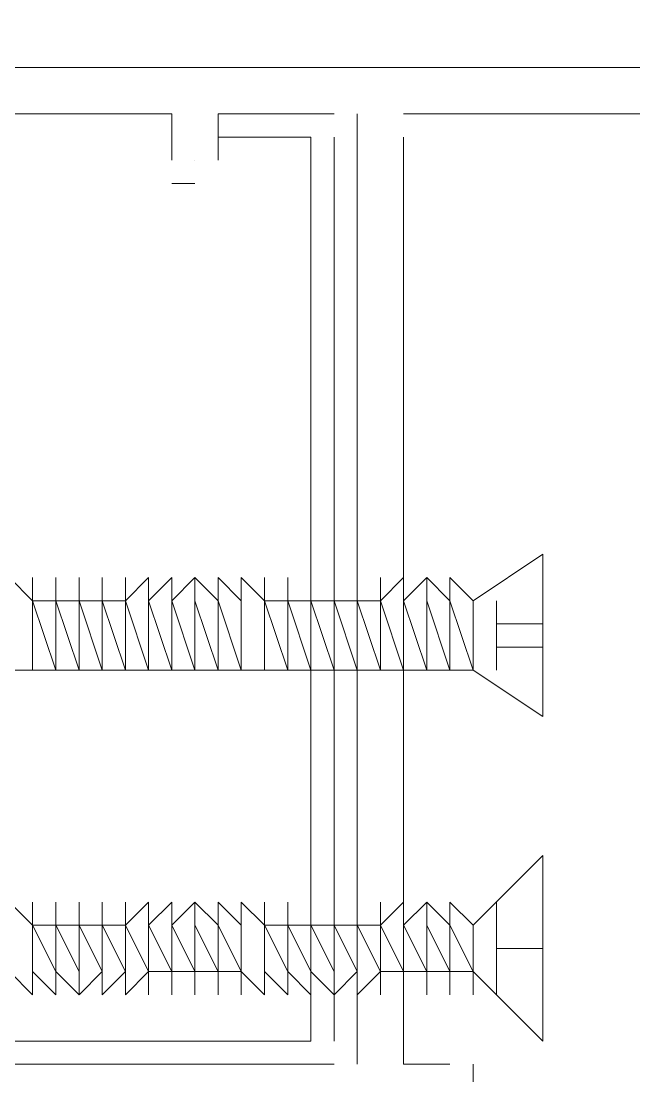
# Model space of a CAD drawing. Header units: millimetres. Extents: x 906 to 41302, y 848 to 28850.
# Drawn here: x 26915.02 to 26943, y 17352.97 to 17401.13 of the extents above; entities that cross this region are included whole.
import ezdxf

# ---------------------------------------------------------------- set-up
doc = ezdxf.new("R2010")
doc.units = ezdxf.units.MM
doc.layers.add('PDF_X-단위세대$및$주동평면도$A-DOOR', color=7, linetype='Continuous')

msp = doc.modelspace()

# ---------------------------------------------------------------- linework, layer by layer
at = {"layer": 'PDF_X-단위세대$및$주동평면도$A-DOOR', "lineweight": 9}
for points in [[(26945.184, 17401.128), (26945.184, 17399.011), (26893.325, 17399.011)], [(26893.325, 17354.561), (26893.325, 17384.194), (26894.384, 17384.194), (26894.384, 17354.561), (26928.25, 17354.561), (26928.25, 17395.836), (26924.017, 17395.836), (26924.017, 17396.894), (26928.25, 17396.894)], [(26921.9, 17394.778), (26921.9, 17396.894), (26896.5, 17396.894), (26896.5, 17385.253)], [(26921.9, 17396.894), (26921.9, 17396.894)], [(26924.017, 17396.894), (26924.017, 17396.894)], [(26924.017, 17394.778), (26924.017, 17396.894), (26929.309, 17396.894)], [(26924.017, 17396.894), (26924.017, 17396.894)], [(26928.25, 17396.894), (26928.25, 17396.894)], [(26929.309, 17396.894), (26929.309, 17396.894)], [(26930.367, 17353.503), (26930.367, 17396.894)], [(26930.367, 17396.894), (26930.367, 17396.894)], [(26948.359, 17396.894), (26932.484, 17396.894)], [(26932.484, 17396.894), (26932.484, 17396.894)], [(26924.017, 17395.836), (26924.017, 17395.836)], [(26928.25, 17395.836), (26928.25, 17395.836)], [(26928.25, 17395.836), (26928.25, 17395.836)], [(26929.309, 17395.836), (26929.309, 17354.561)], [(26929.309, 17395.836), (26929.309, 17395.836)], [(26932.484, 17395.836), (26932.484, 17353.503), (26934.6, 17353.503)], [(26932.484, 17395.836), (26932.484, 17395.836)], [(26921.9, 17394.778), (26921.9, 17394.778)], [(26921.9, 17394.778), (26921.9, 17394.778)], [(26922.959, 17394.778), (26922.959, 17394.778)], [(26924.017, 17394.778), (26924.017, 17394.778)], [(26922.959, 17393.719), (26921.9, 17393.719)], [(26921.9, 17393.719), (26921.9, 17393.719)], [(26922.959, 17393.719), (26922.959, 17393.719)], [(26935.659, 17371.494), (26938.834, 17369.378), (26938.834, 17376.786), (26935.659, 17374.669), (26935.659, 17371.494), (26938.834, 17369.378), (26938.834, 17376.786), (26935.659, 17374.669), (26935.659, 17373.611)], [(26938.834, 17376.786), (26938.834, 17376.786)], [(26914.492, 17375.728), (26915.55, 17374.669), (26915.55, 17375.728), (26915.55, 17374.669), (26916.609, 17374.669), (26916.609, 17375.728), (26916.609, 17374.669), (26917.667, 17374.669), (26917.667, 17375.728), (26917.667, 17374.669), (26918.725, 17374.669), (26918.725, 17375.728), (26918.725, 17374.669), (26919.784, 17374.669), (26919.784, 17375.728), (26919.784, 17374.669), (26920.842, 17375.728), (26920.842, 17374.669), (26921.9, 17375.728), (26921.9, 17374.669), (26922.959, 17375.728), (26922.959, 17374.669), (26922.959, 17375.728), (26924.017, 17374.669), (26924.017, 17375.728), (26925.075, 17374.669), (26925.075, 17375.728), (26926.134, 17374.669), (26926.134, 17375.728), (26926.134, 17374.669), (26927.192, 17374.669), (26927.192, 17375.728), (26927.192, 17374.669), (26928.25, 17374.669), (26928.25, 17375.728), (26928.25, 17374.669), (26929.309, 17374.669), (26929.309, 17375.728), (26929.309, 17374.669), (26930.367, 17374.669), (26930.367, 17375.728), (26930.367, 17374.669), (26931.425, 17374.669), (26931.425, 17375.728), (26931.425, 17374.669), (26932.484, 17371.494), (26931.425, 17371.494), (26930.367, 17371.494), (26929.309, 17371.494), (26928.25, 17371.494), (26927.192, 17371.494), (26926.134, 17371.494), (26925.075, 17371.494), (26924.017, 17371.494), (26922.959, 17371.494), (26921.9, 17371.494), (26920.842, 17371.494), (26919.784, 17371.494), (26918.725, 17371.494), (26917.667, 17371.494), (26916.609, 17371.494), (26915.55, 17371.494), (26914.492, 17371.494)], [(26916.609, 17371.494), (26915.55, 17371.494), (26915.55, 17374.669), (26915.55, 17375.728)], [(26915.55, 17375.728), (26915.55, 17375.728)], [(26915.55, 17375.728), (26915.55, 17375.728)], [(26916.609, 17375.728), (26916.609, 17375.728)], [(26916.609, 17375.728), (26916.609, 17375.728)], [(26916.609, 17375.728), (26916.609, 17375.728)], [(26916.609, 17375.728), (26916.609, 17375.728)], [(26918.725, 17371.494), (26918.725, 17374.669), (26917.667, 17374.669), (26917.667, 17371.494), (26918.725, 17371.494), (26919.784, 17371.494), (26919.784, 17374.669), (26920.842, 17371.494), (26919.784, 17374.669), (26920.842, 17375.728), (26920.842, 17374.669), (26920.842, 17371.494)], [(26917.667, 17375.728), (26917.667, 17375.728)], [(26917.667, 17375.728), (26917.667, 17375.728)], [(26918.725, 17375.728), (26918.725, 17375.728)], [(26918.725, 17375.728), (26918.725, 17375.728)], [(26919.784, 17375.728), (26919.784, 17375.728)], [(26919.784, 17375.728), (26919.784, 17374.669), (26919.784, 17375.728)], [(26919.784, 17375.728), (26919.784, 17375.728)], [(26920.842, 17375.728), (26920.842, 17375.728)], [(26920.842, 17375.728), (26920.842, 17375.728)], [(26921.9, 17375.728), (26921.9, 17375.728)], [(26921.9, 17375.728), (26921.9, 17375.728)], [(26921.9, 17375.728), (26921.9, 17375.728)], [(26921.9, 17375.728), (26921.9, 17375.728)], [(26922.959, 17375.728), (26922.959, 17375.728)], [(26922.959, 17375.728), (26922.959, 17375.728)], [(26922.959, 17375.728), (26922.959, 17375.728)], [(26922.959, 17375.728), (26922.959, 17375.728)], [(26922.959, 17375.728), (26922.959, 17375.728)], [(26922.959, 17375.728), (26922.959, 17375.728)], [(26925.075, 17371.494), (26924.017, 17374.669), (26924.017, 17375.728), (26924.017, 17374.669), (26924.017, 17375.728), (26925.075, 17374.669)], [(26924.017, 17375.728), (26924.017, 17375.728)], [(26925.075, 17375.728), (26925.075, 17375.728)], [(26925.075, 17375.728), (26925.075, 17375.728)], [(26925.075, 17375.728), (26925.075, 17375.728)], [(26925.075, 17375.728), (26925.075, 17375.728)], [(26926.134, 17375.728), (26926.134, 17375.728)], [(26926.134, 17375.728), (26926.134, 17375.728)], [(26926.134, 17375.728), (26926.134, 17375.728)], [(26926.134, 17375.728), (26926.134, 17375.728)], [(26927.192, 17375.728), (26927.192, 17375.728)], [(26928.25, 17374.669), (26928.25, 17375.728), (26928.25, 17374.669), (26927.192, 17374.669), (26927.192, 17371.494)], [(26927.192, 17375.728), (26927.192, 17375.728)], [(26928.25, 17375.728), (26928.25, 17375.728)], [(26928.25, 17375.728), (26928.25, 17375.728)], [(26928.25, 17375.728), (26928.25, 17375.728)], [(26928.25, 17375.728), (26928.25, 17375.728)], [(26929.309, 17375.728), (26929.309, 17375.728)], [(26929.309, 17375.728), (26929.309, 17375.728)], [(26929.309, 17375.728), (26929.309, 17375.728)], [(26929.309, 17375.728), (26929.309, 17375.728)], [(26930.367, 17375.728), (26930.367, 17375.728)], [(26930.367, 17375.728), (26930.367, 17375.728)], [(26930.367, 17375.728), (26930.367, 17375.728)], [(26930.367, 17375.728), (26930.367, 17375.728)], [(26931.425, 17374.669), (26932.484, 17375.728), (26932.484, 17374.669), (26933.542, 17375.728), (26933.542, 17374.669), (26933.542, 17375.728), (26934.6, 17374.669)], [(26931.425, 17375.728), (26931.425, 17375.728)], [(26931.425, 17375.728), (26931.425, 17375.728)], [(26931.425, 17375.728), (26931.425, 17375.728)], [(26931.425, 17375.728), (26931.425, 17375.728)], [(26933.542, 17375.728), (26933.542, 17375.728)], [(26933.542, 17375.728), (26933.542, 17375.728)], [(26934.6, 17375.728), (26934.6, 17375.728)], [(26915.55, 17374.669), (26915.55, 17374.669)], [(26915.55, 17374.669), (26915.55, 17374.669)], [(26915.55, 17374.669), (26915.55, 17374.669)], [(26915.55, 17374.669), (26915.55, 17374.669)], [(26915.55, 17371.494), (26915.55, 17374.669), (26915.55, 17371.494)], [(26915.55, 17374.669), (26915.55, 17374.669)], [(26915.55, 17374.669), (26915.55, 17374.669)], [(26915.55, 17374.669), (26915.55, 17374.669)], [(26915.55, 17374.669), (26915.55, 17374.669)], [(26916.609, 17374.669), (26916.609, 17374.669)], [(26916.609, 17374.669), (26916.609, 17374.669)], [(26916.609, 17374.669), (26916.609, 17374.669)], [(26916.609, 17374.669), (26916.609, 17374.669)], [(26916.609, 17374.669), (26916.609, 17374.669)], [(26916.609, 17374.669), (26916.609, 17374.669)], [(26916.609, 17374.669), (26916.609, 17374.669)], [(26916.609, 17374.669), (26916.609, 17374.669)], [(26916.609, 17374.669), (26916.609, 17374.669)], [(26916.609, 17374.669), (26916.609, 17374.669)], [(26916.609, 17374.669), (26916.609, 17374.669)], [(26917.667, 17374.669), (26917.667, 17374.669)], [(26917.667, 17374.669), (26917.667, 17374.669)], [(26917.667, 17374.669), (26917.667, 17374.669)], [(26917.667, 17374.669), (26917.667, 17374.669)], [(26917.667, 17374.669), (26917.667, 17374.669)], [(26917.667, 17374.669), (26917.667, 17374.669)], [(26918.725, 17374.669), (26918.725, 17374.669)], [(26918.725, 17374.669), (26918.725, 17374.669)], [(26918.725, 17374.669), (26918.725, 17374.669)], [(26918.725, 17374.669), (26918.725, 17374.669)], [(26919.784, 17374.669), (26919.784, 17374.669)], [(26919.784, 17374.669), (26919.784, 17374.669)], [(26919.784, 17374.669), (26919.784, 17374.669)], [(26920.842, 17371.494), (26919.784, 17374.669), (26920.842, 17371.494)], [(26919.784, 17374.669), (26919.784, 17374.669)], [(26919.784, 17374.669), (26919.784, 17374.669)], [(26919.784, 17374.669), (26919.784, 17374.669)], [(26919.784, 17374.669), (26919.784, 17374.669)], [(26920.842, 17374.669), (26920.842, 17374.669)], [(26920.842, 17374.669), (26920.842, 17374.669)], [(26920.842, 17374.669), (26920.842, 17374.669)], [(26920.842, 17374.669), (26920.842, 17374.669)], [(26920.842, 17374.669), (26920.842, 17374.669)], [(26920.842, 17374.669), (26920.842, 17374.669)], [(26921.9, 17374.669), (26921.9, 17374.669)], [(26921.9, 17374.669), (26921.9, 17374.669)], [(26921.9, 17374.669), (26921.9, 17374.669)], [(26921.9, 17374.669), (26921.9, 17374.669)], [(26921.9, 17374.669), (26921.9, 17374.669)], [(26922.959, 17374.669), (26922.959, 17374.669)], [(26922.959, 17374.669), (26924.017, 17371.494)], [(26922.959, 17374.669), (26922.959, 17374.669)], [(26922.959, 17374.669), (26922.959, 17374.669)], [(26922.959, 17374.669), (26922.959, 17374.669)], [(26922.959, 17374.669), (26922.959, 17374.669)], [(26924.017, 17374.669), (26924.017, 17374.669)], [(26924.017, 17374.669), (26924.017, 17374.669)], [(26924.017, 17374.669), (26924.017, 17374.669)], [(26925.075, 17371.494), (26925.075, 17374.669), (26925.075, 17371.494)], [(26925.075, 17374.669), (26925.075, 17374.669)], [(26925.075, 17374.669), (26925.075, 17374.669)], [(26925.075, 17374.669), (26925.075, 17374.669)], [(26925.075, 17374.669), (26925.075, 17374.669)], [(26925.075, 17374.669), (26925.075, 17374.669)], [(26925.075, 17371.494), (26925.075, 17374.669), (26925.075, 17371.494)], [(26925.075, 17374.669), (26925.075, 17374.669)], [(26926.134, 17374.669), (26926.134, 17371.494), (26926.134, 17374.669)], [(26926.134, 17374.669), (26926.134, 17371.494), (26926.134, 17374.669)], [(26926.134, 17374.669), (26926.134, 17374.669)], [(26926.134, 17374.669), (26926.134, 17374.669)], [(26926.134, 17374.669), (26926.134, 17374.669)], [(26926.134, 17374.669), (26926.134, 17374.669)], [(26926.134, 17374.669), (26926.134, 17374.669)], [(26926.134, 17374.669), (26926.134, 17374.669)], [(26926.134, 17374.669), (26926.134, 17374.669)], [(26926.134, 17374.669), (26926.134, 17374.669)], [(26926.134, 17374.669), (26926.134, 17374.669)], [(26927.192, 17374.669), (26927.192, 17374.669)], [(26927.192, 17374.669), (26927.192, 17374.669)], [(26927.192, 17374.669), (26927.192, 17374.669)], [(26927.192, 17374.669), (26927.192, 17374.669)], [(26928.25, 17374.669), (26928.25, 17374.669)], [(26928.25, 17374.669), (26928.25, 17374.669)], [(26928.25, 17374.669), (26928.25, 17374.669)], [(26928.25, 17374.669), (26928.25, 17374.669)], [(26928.25, 17374.669), (26928.25, 17374.669)], [(26928.25, 17374.669), (26928.25, 17374.669)], [(26928.25, 17374.669), (26928.25, 17374.669)], [(26928.25, 17374.669), (26928.25, 17374.669)], [(26929.309, 17374.669), (26929.309, 17374.669)], [(26929.309, 17374.669), (26929.309, 17374.669)], [(26929.309, 17374.669), (26929.309, 17374.669)], [(26929.309, 17374.669), (26929.309, 17374.669)], [(26929.309, 17374.669), (26929.309, 17374.669)], [(26929.309, 17374.669), (26929.309, 17374.669)], [(26929.309, 17374.669), (26929.309, 17374.669)], [(26929.309, 17374.669), (26929.309, 17374.669)], [(26929.309, 17374.669), (26929.309, 17374.669)], [(26929.309, 17374.669), (26929.309, 17374.669)], [(26930.367, 17374.669), (26930.367, 17374.669)], [(26930.367, 17374.669), (26930.367, 17374.669)], [(26930.367, 17374.669), (26930.367, 17374.669)], [(26930.367, 17374.669), (26930.367, 17374.669)], [(26930.367, 17374.669), (26930.367, 17374.669)], [(26930.367, 17374.669), (26930.367, 17374.669)], [(26930.367, 17374.669), (26930.367, 17374.669)], [(26930.367, 17374.669), (26930.367, 17374.669)], [(26930.367, 17374.669), (26930.367, 17374.669)], [(26930.367, 17374.669), (26930.367, 17374.669)], [(26931.425, 17374.669), (26931.425, 17374.669)], [(26931.425, 17371.494), (26932.484, 17371.494), (26931.425, 17374.669), (26931.425, 17371.494), (26932.484, 17371.494), (26933.542, 17371.494), (26934.6, 17371.494)], [(26931.425, 17374.669), (26931.425, 17374.669)], [(26931.425, 17374.669), (26931.425, 17374.669)], [(26931.425, 17374.669), (26931.425, 17374.669)], [(26931.425, 17374.669), (26931.425, 17374.669)], [(26931.425, 17374.669), (26931.425, 17374.669)], [(26931.425, 17374.669), (26931.425, 17374.669)], [(26931.425, 17374.669), (26931.425, 17374.669)], [(26932.484, 17374.669), (26932.484, 17374.669)], [(26932.484, 17374.669), (26932.484, 17374.669)], [(26932.484, 17374.669), (26932.484, 17374.669)], [(26933.542, 17374.669), (26933.542, 17374.669)], [(26933.542, 17374.669), (26933.542, 17374.669)], [(26934.6, 17374.669), (26934.6, 17374.669)], [(26934.6, 17374.669), (26934.6, 17374.669)], [(26934.6, 17374.669), (26934.6, 17374.669)], [(26935.659, 17374.669), (26935.659, 17374.669)], [(26935.659, 17374.669), (26935.659, 17374.669)], [(26935.659, 17374.669), (26935.659, 17374.669)], [(26935.659, 17374.669), (26935.659, 17374.669)], [(26936.717, 17374.669), (26936.717, 17371.494)], [(26938.834, 17373.611), (26936.717, 17373.611), (26936.717, 17372.553), (26938.834, 17372.553)], [(26915.55, 17371.494), (26915.55, 17371.494)], [(26915.55, 17371.494), (26915.55, 17371.494)], [(26915.55, 17371.494), (26915.55, 17371.494)], [(26915.55, 17371.494), (26915.55, 17371.494)], [(26915.55, 17371.494), (26915.55, 17371.494)], [(26916.609, 17371.494), (26916.609, 17371.494)], [(26916.609, 17371.494), (26916.609, 17371.494)], [(26916.609, 17371.494), (26916.609, 17371.494)], [(26916.609, 17371.494), (26916.609, 17371.494)], [(26916.609, 17371.494), (26916.609, 17371.494)], [(26917.667, 17371.494), (26917.667, 17371.494)], [(26917.667, 17371.494), (26917.667, 17371.494)], [(26917.667, 17371.494), (26917.667, 17371.494)], [(26917.667, 17371.494), (26917.667, 17371.494)], [(26917.667, 17371.494), (26917.667, 17371.494)], [(26917.667, 17371.494), (26917.667, 17371.494)], [(26918.725, 17371.494), (26918.725, 17371.494)], [(26918.725, 17371.494), (26918.725, 17371.494)], [(26918.725, 17371.494), (26918.725, 17371.494)], [(26919.784, 17371.494), (26919.784, 17371.494)], [(26919.784, 17371.494), (26919.784, 17371.494)], [(26919.784, 17371.494), (26919.784, 17371.494)], [(26919.784, 17371.494), (26919.784, 17371.494)], [(26920.842, 17371.494), (26920.842, 17371.494)], [(26920.842, 17371.494), (26920.842, 17371.494)], [(26920.842, 17371.494), (26920.842, 17371.494)], [(26920.842, 17371.494), (26920.842, 17371.494)], [(26920.842, 17371.494), (26920.842, 17371.494)], [(26921.9, 17371.494), (26921.9, 17371.494)], [(26921.9, 17371.494), (26921.9, 17371.494)], [(26921.9, 17371.494), (26921.9, 17371.494)], [(26921.9, 17371.494), (26921.9, 17371.494)], [(26921.9, 17371.494), (26921.9, 17371.494)], [(26921.9, 17371.494), (26921.9, 17371.494)], [(26921.9, 17371.494), (26921.9, 17371.494)], [(26922.959, 17371.494), (26922.959, 17371.494)], [(26922.959, 17371.494), (26922.959, 17371.494)], [(26922.959, 17371.494), (26922.959, 17371.494)], [(26922.959, 17371.494), (26922.959, 17371.494)], [(26924.017, 17371.494), (26924.017, 17371.494)], [(26924.017, 17371.494), (26924.017, 17371.494)], [(26924.017, 17371.494), (26924.017, 17371.494)], [(26924.017, 17371.494), (26924.017, 17371.494)], [(26924.017, 17371.494), (26924.017, 17371.494)], [(26925.075, 17371.494), (26925.075, 17371.494)], [(26925.075, 17371.494), (26925.075, 17371.494)], [(26925.075, 17371.494), (26925.075, 17371.494)], [(26925.075, 17371.494), (26925.075, 17371.494)], [(26925.075, 17371.494), (26925.075, 17371.494)], [(26925.075, 17371.494), (26925.075, 17371.494)], [(26925.075, 17371.494), (26925.075, 17371.494)], [(26926.134, 17371.494), (26926.134, 17371.494)], [(26926.134, 17371.494), (26926.134, 17371.494)], [(26926.134, 17371.494), (26926.134, 17371.494)], [(26926.134, 17371.494), (26926.134, 17371.494)], [(26926.134, 17371.494), (26926.134, 17371.494)], [(26926.134, 17371.494), (26926.134, 17371.494)], [(26926.134, 17371.494), (26926.134, 17371.494)], [(26926.134, 17371.494), (26926.134, 17371.494)], [(26927.192, 17371.494), (26927.192, 17371.494)], [(26927.192, 17371.494), (26927.192, 17371.494)], [(26927.192, 17371.494), (26927.192, 17371.494)], [(26927.192, 17371.494), (26927.192, 17371.494)], [(26927.192, 17371.494), (26927.192, 17371.494)], [(26927.192, 17371.494), (26927.192, 17371.494)], [(26928.25, 17371.494), (26928.25, 17371.494)], [(26928.25, 17371.494), (26928.25, 17371.494)], [(26928.25, 17371.494), (26928.25, 17371.494)], [(26928.25, 17371.494), (26928.25, 17371.494)], [(26928.25, 17371.494), (26928.25, 17371.494)], [(26928.25, 17371.494), (26928.25, 17371.494)], [(26928.25, 17371.494), (26928.25, 17371.494)], [(26929.309, 17371.494), (26929.309, 17371.494)], [(26929.309, 17371.494), (26929.309, 17371.494)], [(26929.309, 17371.494), (26929.309, 17371.494)], [(26929.309, 17371.494), (26929.309, 17371.494)], [(26929.309, 17371.494), (26929.309, 17371.494)], [(26929.309, 17371.494), (26929.309, 17371.494)], [(26929.309, 17371.494), (26929.309, 17371.494)], [(26930.367, 17371.494), (26930.367, 17371.494)], [(26930.367, 17371.494), (26930.367, 17371.494)], [(26930.367, 17371.494), (26930.367, 17371.494)], [(26930.367, 17371.494), (26930.367, 17371.494)], [(26930.367, 17371.494), (26930.367, 17371.494)], [(26930.367, 17371.494), (26930.367, 17371.494)], [(26930.367, 17371.494), (26930.367, 17371.494)], [(26931.425, 17371.494), (26931.425, 17371.494)], [(26931.425, 17371.494), (26931.425, 17371.494)], [(26931.425, 17371.494), (26931.425, 17371.494)], [(26931.425, 17371.494), (26931.425, 17371.494)], [(26931.425, 17371.494), (26931.425, 17371.494)], [(26931.425, 17371.494), (26931.425, 17371.494)], [(26931.425, 17371.494), (26931.425, 17371.494)], [(26931.425, 17371.494), (26931.425, 17371.494)], [(26932.484, 17371.494), (26932.484, 17371.494)], [(26932.484, 17371.494), (26932.484, 17371.494)], [(26932.484, 17371.494), (26932.484, 17371.494)], [(26932.484, 17371.494), (26932.484, 17371.494)], [(26933.542, 17371.494), (26933.542, 17371.494)], [(26933.542, 17371.494), (26933.542, 17371.494)], [(26933.542, 17371.494), (26933.542, 17371.494)], [(26933.542, 17371.494), (26933.542, 17371.494)], [(26934.6, 17371.494), (26934.6, 17371.494)], [(26934.6, 17371.494), (26934.6, 17371.494)], [(26934.6, 17371.494), (26934.6, 17371.494)], [(26934.6, 17371.494), (26934.6, 17371.494)], [(26935.659, 17371.494), (26935.659, 17371.494)], [(26935.659, 17371.494), (26935.659, 17371.494)], [(26935.659, 17371.494), (26935.659, 17371.494)], [(26935.659, 17357.736), (26938.834, 17354.561), (26938.834, 17363.028), (26935.659, 17359.853), (26935.659, 17357.736), (26938.834, 17354.561), (26938.834, 17363.028), (26935.659, 17359.853), (26935.659, 17358.794)], [(26938.834, 17363.028), (26938.834, 17363.028)], [(26914.492, 17360.911), (26915.55, 17359.853), (26915.55, 17360.911), (26915.55, 17359.853), (26916.609, 17359.853), (26916.609, 17360.911), (26916.609, 17359.853), (26917.667, 17359.853), (26917.667, 17360.911), (26917.667, 17359.853), (26918.725, 17359.853), (26918.725, 17360.911), (26918.725, 17359.853), (26919.784, 17359.853), (26919.784, 17360.911), (26919.784, 17359.853), (26920.842, 17360.911), (26920.842, 17359.853), (26921.9, 17360.911), (26921.9, 17359.853), (26922.959, 17360.911), (26922.959, 17359.853), (26922.959, 17360.911), (26924.017, 17359.853), (26924.017, 17360.911), (26925.075, 17359.853), (26925.075, 17360.911), (26926.134, 17359.853), (26926.134, 17360.911), (26926.134, 17359.853), (26927.192, 17359.853), (26927.192, 17360.911), (26927.192, 17359.853), (26928.25, 17359.853), (26928.25, 17360.911), (26928.25, 17359.853), (26929.309, 17359.853), (26929.309, 17360.911), (26929.309, 17359.853), (26930.367, 17359.853), (26930.367, 17360.911), (26930.367, 17359.853), (26931.425, 17359.853), (26931.425, 17360.911), (26931.425, 17359.853), (26932.484, 17357.736), (26931.425, 17357.736), (26931.425, 17356.678), (26931.425, 17357.736), (26930.367, 17356.678), (26930.367, 17357.736), (26929.309, 17356.678), (26929.309, 17357.736), (26929.309, 17356.678), (26928.25, 17357.736), (26928.25, 17356.678), (26927.192, 17357.736), (26927.192, 17356.678), (26926.134, 17357.736), (26926.134, 17356.678), (26925.075, 17357.736), (26925.075, 17356.678), (26925.075, 17357.736), (26924.017, 17357.736), (26924.017, 17356.678), (26924.017, 17357.736), (26922.959, 17357.736), (26922.959, 17356.678), (26922.959, 17357.736), (26921.9, 17357.736), (26921.9, 17356.678), (26921.9, 17357.736), (26920.842, 17357.736), (26920.842, 17356.678), (26920.842, 17357.736), (26919.784, 17356.678), (26919.784, 17357.736), (26918.725, 17356.678), (26918.725, 17357.736), (26917.667, 17356.678), (26917.667, 17357.736), (26917.667, 17356.678), (26916.609, 17357.736), (26916.609, 17356.678), (26915.55, 17357.736), (26915.55, 17356.678), (26914.492, 17357.736)], [(26915.55, 17360.911), (26915.55, 17360.911)], [(26915.55, 17357.736), (26915.55, 17359.853), (26915.55, 17360.911)], [(26915.55, 17360.911), (26915.55, 17360.911)], [(26916.609, 17360.911), (26916.609, 17360.911)], [(26916.609, 17360.911), (26916.609, 17360.911)], [(26916.609, 17360.911), (26916.609, 17360.911)], [(26916.609, 17360.911), (26916.609, 17360.911)], [(26917.667, 17360.911), (26917.667, 17360.911)], [(26917.667, 17360.911), (26917.667, 17360.911)], [(26918.725, 17356.678), (26919.784, 17357.736), (26919.784, 17359.853), (26920.842, 17357.736), (26919.784, 17359.853), (26920.842, 17360.911), (26920.842, 17359.853), (26920.842, 17357.736), (26920.842, 17356.678)], [(26918.725, 17360.911), (26918.725, 17360.911)], [(26918.725, 17360.911), (26918.725, 17360.911)], [(26919.784, 17360.911), (26919.784, 17360.911)], [(26919.784, 17360.911), (26919.784, 17359.853), (26919.784, 17360.911)], [(26919.784, 17360.911), (26919.784, 17360.911)], [(26920.842, 17360.911), (26920.842, 17360.911)], [(26920.842, 17360.911), (26920.842, 17360.911)], [(26921.9, 17360.911), (26921.9, 17360.911)], [(26921.9, 17360.911), (26921.9, 17360.911)], [(26921.9, 17360.911), (26921.9, 17360.911)], [(26921.9, 17360.911), (26921.9, 17360.911)], [(26922.959, 17360.911), (26922.959, 17360.911)], [(26922.959, 17360.911), (26922.959, 17360.911)], [(26922.959, 17360.911), (26922.959, 17360.911)], [(26922.959, 17360.911), (26922.959, 17360.911)], [(26922.959, 17360.911), (26922.959, 17360.911)], [(26922.959, 17360.911), (26922.959, 17360.911)], [(26925.075, 17357.736), (26924.017, 17359.853), (26924.017, 17360.911), (26924.017, 17359.853), (26924.017, 17360.911), (26925.075, 17359.853)], [(26924.017, 17360.911), (26924.017, 17360.911)], [(26925.075, 17360.911), (26925.075, 17360.911)], [(26925.075, 17360.911), (26925.075, 17360.911)], [(26925.075, 17360.911), (26925.075, 17360.911)], [(26925.075, 17360.911), (26925.075, 17360.911)], [(26926.134, 17360.911), (26926.134, 17360.911)], [(26926.134, 17360.911), (26926.134, 17360.911)], [(26926.134, 17360.911), (26926.134, 17360.911)], [(26926.134, 17360.911), (26926.134, 17360.911)], [(26927.192, 17360.911), (26927.192, 17360.911)], [(26928.25, 17359.853), (26928.25, 17360.911), (26928.25, 17359.853), (26927.192, 17359.853), (26927.192, 17357.736)], [(26927.192, 17360.911), (26927.192, 17360.911)], [(26928.25, 17360.911), (26928.25, 17360.911)], [(26928.25, 17360.911), (26928.25, 17360.911)], [(26928.25, 17360.911), (26928.25, 17360.911)], [(26928.25, 17360.911), (26928.25, 17360.911)], [(26929.309, 17360.911), (26929.309, 17360.911)], [(26929.309, 17360.911), (26929.309, 17360.911)], [(26929.309, 17360.911), (26929.309, 17360.911)], [(26929.309, 17360.911), (26929.309, 17360.911)], [(26930.367, 17360.911), (26930.367, 17360.911)], [(26930.367, 17360.911), (26930.367, 17360.911)], [(26930.367, 17360.911), (26930.367, 17360.911)], [(26930.367, 17360.911), (26930.367, 17360.911)], [(26931.425, 17359.853), (26932.484, 17360.911), (26932.484, 17359.853), (26933.542, 17360.911), (26933.542, 17359.853), (26933.542, 17360.911), (26934.6, 17359.853)], [(26931.425, 17360.911), (26931.425, 17360.911)], [(26931.425, 17360.911), (26931.425, 17360.911)], [(26931.425, 17360.911), (26931.425, 17360.911)], [(26931.425, 17360.911), (26931.425, 17360.911)], [(26933.542, 17360.911), (26933.542, 17360.911)], [(26933.542, 17360.911), (26933.542, 17360.911)], [(26934.6, 17360.911), (26934.6, 17360.911)], [(26936.717, 17360.911), (26936.717, 17356.678)], [(26915.55, 17359.853), (26915.55, 17359.853)], [(26915.55, 17359.853), (26915.55, 17359.853)], [(26915.55, 17359.853), (26915.55, 17359.853)], [(26915.55, 17359.853), (26915.55, 17359.853)], [(26915.55, 17357.736), (26915.55, 17359.853), (26915.55, 17357.736)], [(26915.55, 17359.853), (26915.55, 17359.853)], [(26915.55, 17359.853), (26915.55, 17359.853)], [(26915.55, 17359.853), (26915.55, 17359.853)], [(26915.55, 17359.853), (26915.55, 17359.853)], [(26916.609, 17359.853), (26916.609, 17359.853)], [(26916.609, 17359.853), (26916.609, 17359.853)], [(26916.609, 17359.853), (26916.609, 17359.853)], [(26916.609, 17359.853), (26916.609, 17359.853)], [(26916.609, 17359.853), (26916.609, 17359.853)], [(26916.609, 17359.853), (26916.609, 17359.853)], [(26916.609, 17359.853), (26916.609, 17359.853)], [(26916.609, 17359.853), (26916.609, 17359.853)], [(26916.609, 17359.853), (26916.609, 17359.853)], [(26916.609, 17359.853), (26916.609, 17359.853)], [(26916.609, 17359.853), (26916.609, 17359.853)], [(26917.667, 17356.678), (26918.725, 17357.736), (26918.725, 17359.853), (26917.667, 17359.853), (26917.667, 17357.736)], [(26917.667, 17359.853), (26917.667, 17359.853)], [(26917.667, 17359.853), (26917.667, 17359.853)], [(26917.667, 17359.853), (26917.667, 17359.853)], [(26917.667, 17359.853), (26917.667, 17359.853)], [(26917.667, 17359.853), (26917.667, 17359.853)], [(26917.667, 17359.853), (26917.667, 17359.853)], [(26918.725, 17359.853), (26918.725, 17359.853)], [(26918.725, 17359.853), (26918.725, 17359.853)], [(26918.725, 17359.853), (26918.725, 17359.853)], [(26918.725, 17359.853), (26918.725, 17359.853)], [(26919.784, 17359.853), (26919.784, 17359.853)], [(26919.784, 17359.853), (26919.784, 17359.853)], [(26919.784, 17359.853), (26919.784, 17359.853)], [(26920.842, 17357.736), (26919.784, 17359.853), (26920.842, 17357.736)], [(26919.784, 17359.853), (26919.784, 17359.853)], [(26919.784, 17359.853), (26919.784, 17359.853)], [(26919.784, 17359.853), (26919.784, 17359.853)], [(26919.784, 17359.853), (26919.784, 17359.853)], [(26920.842, 17359.853), (26920.842, 17359.853)], [(26920.842, 17359.853), (26920.842, 17359.853)], [(26920.842, 17359.853), (26920.842, 17359.853)], [(26920.842, 17359.853), (26920.842, 17359.853)], [(26920.842, 17359.853), (26920.842, 17359.853)], [(26920.842, 17359.853), (26920.842, 17359.853)], [(26921.9, 17359.853), (26921.9, 17359.853)], [(26921.9, 17359.853), (26921.9, 17359.853)], [(26921.9, 17359.853), (26921.9, 17359.853)], [(26921.9, 17359.853), (26921.9, 17359.853)], [(26921.9, 17359.853), (26921.9, 17359.853)], [(26924.017, 17356.678), (26924.017, 17357.736), (26922.959, 17359.853)], [(26922.959, 17359.853), (26922.959, 17359.853)], [(26922.959, 17359.853), (26922.959, 17359.853)], [(26922.959, 17359.853), (26922.959, 17359.853)], [(26922.959, 17359.853), (26922.959, 17359.853)], [(26922.959, 17359.853), (26922.959, 17359.853)], [(26924.017, 17359.853), (26924.017, 17359.853)], [(26924.017, 17359.853), (26924.017, 17359.853)], [(26924.017, 17359.853), (26924.017, 17359.853)], [(26925.075, 17357.736), (26925.075, 17359.853), (26925.075, 17357.736)], [(26925.075, 17359.853), (26925.075, 17359.853)], [(26925.075, 17359.853), (26925.075, 17359.853)], [(26925.075, 17359.853), (26925.075, 17359.853)], [(26925.075, 17359.853), (26925.075, 17359.853)], [(26925.075, 17359.853), (26925.075, 17359.853)], [(26925.075, 17357.736), (26925.075, 17359.853), (26925.075, 17357.736)], [(26925.075, 17359.853), (26925.075, 17359.853)], [(26926.134, 17359.853), (26926.134, 17357.736), (26926.134, 17359.853)], [(26926.134, 17359.853), (26926.134, 17357.736), (26926.134, 17359.853)], [(26926.134, 17359.853), (26926.134, 17359.853)], [(26926.134, 17359.853), (26926.134, 17359.853)], [(26926.134, 17359.853), (26926.134, 17359.853)], [(26926.134, 17359.853), (26926.134, 17359.853)], [(26926.134, 17359.853), (26926.134, 17359.853)], [(26926.134, 17359.853), (26926.134, 17359.853)], [(26926.134, 17359.853), (26926.134, 17359.853)], [(26926.134, 17359.853), (26926.134, 17359.853)], [(26926.134, 17359.853), (26926.134, 17359.853)], [(26927.192, 17359.853), (26927.192, 17359.853)], [(26927.192, 17359.853), (26927.192, 17359.853)], [(26927.192, 17359.853), (26927.192, 17359.853)], [(26927.192, 17359.853), (26927.192, 17359.853)], [(26928.25, 17359.853), (26928.25, 17359.853)], [(26928.25, 17359.853), (26928.25, 17359.853)], [(26928.25, 17359.853), (26928.25, 17359.853)], [(26928.25, 17359.853), (26928.25, 17359.853)], [(26928.25, 17359.853), (26928.25, 17359.853)], [(26928.25, 17359.853), (26928.25, 17359.853)], [(26928.25, 17359.853), (26928.25, 17359.853)], [(26928.25, 17359.853), (26928.25, 17359.853)], [(26929.309, 17359.853), (26929.309, 17359.853)], [(26929.309, 17359.853), (26929.309, 17359.853)], [(26929.309, 17359.853), (26929.309, 17359.853)], [(26929.309, 17359.853), (26929.309, 17359.853)], [(26929.309, 17359.853), (26929.309, 17359.853)], [(26929.309, 17359.853), (26929.309, 17359.853)], [(26929.309, 17359.853), (26929.309, 17359.853)], [(26929.309, 17359.853), (26929.309, 17359.853)], [(26929.309, 17359.853), (26929.309, 17359.853)], [(26929.309, 17359.853), (26929.309, 17359.853)], [(26930.367, 17359.853), (26930.367, 17359.853)], [(26930.367, 17359.853), (26930.367, 17359.853)], [(26930.367, 17359.853), (26930.367, 17359.853)], [(26930.367, 17359.853), (26930.367, 17359.853)], [(26930.367, 17359.853), (26930.367, 17359.853)], [(26930.367, 17359.853), (26930.367, 17359.853)], [(26930.367, 17359.853), (26930.367, 17359.853)], [(26930.367, 17359.853), (26930.367, 17359.853)], [(26930.367, 17359.853), (26930.367, 17359.853)], [(26930.367, 17359.853), (26930.367, 17359.853)], [(26931.425, 17359.853), (26931.425, 17359.853)], [(26931.425, 17357.736), (26932.484, 17357.736), (26931.425, 17359.853), (26931.425, 17357.736), (26932.484, 17357.736), (26933.542, 17357.736), (26934.6, 17357.736)], [(26931.425, 17359.853), (26931.425, 17359.853)], [(26931.425, 17359.853), (26931.425, 17359.853)], [(26931.425, 17359.853), (26931.425, 17359.853)], [(26931.425, 17359.853), (26931.425, 17359.853)], [(26931.425, 17359.853), (26931.425, 17359.853)], [(26931.425, 17359.853), (26931.425, 17359.853)], [(26931.425, 17359.853), (26931.425, 17359.853)], [(26932.484, 17359.853), (26932.484, 17359.853)], [(26932.484, 17359.853), (26932.484, 17359.853)], [(26932.484, 17359.853), (26932.484, 17359.853)], [(26933.542, 17359.853), (26933.542, 17359.853)], [(26933.542, 17359.853), (26933.542, 17359.853)], [(26934.6, 17359.853), (26934.6, 17359.853)], [(26934.6, 17359.853), (26934.6, 17359.853)], [(26934.6, 17359.853), (26934.6, 17359.853)], [(26935.659, 17359.853), (26935.659, 17359.853)], [(26935.659, 17359.853), (26935.659, 17359.853)], [(26935.659, 17359.853), (26935.659, 17359.853)], [(26935.659, 17359.853), (26935.659, 17359.853)], [(26938.834, 17358.794), (26936.717, 17358.794), (26938.834, 17358.794)], [(26915.55, 17356.678), (26915.55, 17357.736), (26916.609, 17356.678), (26916.609, 17357.736)], [(26915.55, 17357.736), (26915.55, 17357.736)], [(26915.55, 17357.736), (26915.55, 17357.736)], [(26915.55, 17357.736), (26915.55, 17357.736)], [(26915.55, 17357.736), (26915.55, 17357.736)], [(26916.609, 17357.736), (26916.609, 17357.736)], [(26916.609, 17357.736), (26916.609, 17357.736)], [(26916.609, 17357.736), (26916.609, 17357.736)], [(26916.609, 17357.736), (26916.609, 17357.736)], [(26916.609, 17357.736), (26916.609, 17357.736)], [(26917.667, 17357.736), (26917.667, 17357.736)], [(26917.667, 17357.736), (26917.667, 17357.736)], [(26917.667, 17357.736), (26917.667, 17357.736)], [(26917.667, 17357.736), (26917.667, 17357.736)], [(26917.667, 17357.736), (26917.667, 17357.736)], [(26917.667, 17357.736), (26917.667, 17357.736)], [(26918.725, 17357.736), (26918.725, 17357.736)], [(26918.725, 17357.736), (26918.725, 17357.736)], [(26918.725, 17357.736), (26918.725, 17357.736)], [(26919.784, 17357.736), (26919.784, 17357.736)], [(26919.784, 17357.736), (26919.784, 17357.736)], [(26919.784, 17357.736), (26919.784, 17357.736)], [(26920.842, 17357.736), (26920.842, 17357.736)], [(26920.842, 17357.736), (26920.842, 17357.736)], [(26920.842, 17357.736), (26920.842, 17357.736)], [(26920.842, 17357.736), (26920.842, 17357.736)], [(26920.842, 17357.736), (26920.842, 17357.736)], [(26921.9, 17357.736), (26921.9, 17357.736)], [(26921.9, 17357.736), (26921.9, 17357.736)], [(26921.9, 17357.736), (26921.9, 17357.736)], [(26921.9, 17357.736), (26921.9, 17357.736)], [(26921.9, 17357.736), (26921.9, 17357.736)], [(26921.9, 17357.736), (26921.9, 17357.736)], [(26921.9, 17357.736), (26921.9, 17357.736)], [(26921.9, 17357.736), (26921.9, 17357.736)], [(26921.9, 17357.736), (26921.9, 17357.736)], [(26921.9, 17357.736), (26921.9, 17357.736)], [(26921.9, 17357.736), (26921.9, 17357.736)], [(26922.959, 17357.736), (26922.959, 17357.736)], [(26922.959, 17357.736), (26922.959, 17357.736)], [(26922.959, 17357.736), (26922.959, 17357.736)], [(26922.959, 17357.736), (26922.959, 17357.736)], [(26922.959, 17357.736), (26922.959, 17357.736)], [(26922.959, 17357.736), (26922.959, 17357.736)], [(26922.959, 17357.736), (26922.959, 17357.736)], [(26922.959, 17357.736), (26922.959, 17357.736)], [(26924.017, 17357.736), (26924.017, 17357.736)], [(26924.017, 17357.736), (26924.017, 17357.736)], [(26924.017, 17357.736), (26924.017, 17357.736)], [(26924.017, 17357.736), (26924.017, 17357.736)], [(26924.017, 17357.736), (26924.017, 17357.736)], [(26925.075, 17357.736), (26925.075, 17357.736)], [(26925.075, 17357.736), (26925.075, 17357.736)], [(26925.075, 17357.736), (26925.075, 17357.736)], [(26925.075, 17357.736), (26925.075, 17357.736)], [(26925.075, 17357.736), (26925.075, 17357.736)], [(26925.075, 17357.736), (26925.075, 17357.736)], [(26925.075, 17357.736), (26925.075, 17357.736)], [(26926.134, 17357.736), (26926.134, 17357.736)], [(26926.134, 17357.736), (26926.134, 17357.736)], [(26926.134, 17357.736), (26926.134, 17357.736)], [(26926.134, 17357.736), (26926.134, 17357.736)], [(26926.134, 17357.736), (26926.134, 17357.736)], [(26926.134, 17357.736), (26926.134, 17357.736)], [(26926.134, 17357.736), (26926.134, 17357.736)], [(26926.134, 17357.736), (26926.134, 17357.736)], [(26927.192, 17357.736), (26927.192, 17357.736)], [(26927.192, 17357.736), (26927.192, 17357.736)], [(26927.192, 17357.736), (26927.192, 17357.736)], [(26927.192, 17357.736), (26927.192, 17357.736)], [(26927.192, 17357.736), (26927.192, 17357.736)], [(26927.192, 17357.736), (26927.192, 17357.736)], [(26928.25, 17357.736), (26928.25, 17357.736)], [(26928.25, 17357.736), (26928.25, 17357.736)], [(26928.25, 17356.678), (26928.25, 17357.736)], [(26928.25, 17357.736), (26928.25, 17357.736)], [(26928.25, 17357.736), (26928.25, 17357.736)], [(26928.25, 17357.736), (26928.25, 17357.736)], [(26928.25, 17357.736), (26928.25, 17357.736)], [(26929.309, 17357.736), (26929.309, 17357.736)], [(26929.309, 17357.736), (26929.309, 17357.736)], [(26929.309, 17357.736), (26929.309, 17357.736)], [(26929.309, 17357.736), (26929.309, 17357.736)], [(26929.309, 17357.736), (26929.309, 17357.736)], [(26929.309, 17357.736), (26929.309, 17357.736)], [(26930.367, 17357.736), (26930.367, 17357.736)], [(26930.367, 17357.736), (26930.367, 17357.736)], [(26930.367, 17357.736), (26930.367, 17357.736)], [(26930.367, 17357.736), (26930.367, 17357.736)], [(26930.367, 17357.736), (26930.367, 17357.736)], [(26930.367, 17357.736), (26930.367, 17357.736)], [(26930.367, 17357.736), (26930.367, 17357.736)], [(26931.425, 17357.736), (26931.425, 17357.736)], [(26931.425, 17357.736), (26931.425, 17357.736)], [(26931.425, 17357.736), (26931.425, 17357.736)], [(26931.425, 17357.736), (26931.425, 17357.736)], [(26931.425, 17357.736), (26931.425, 17357.736)], [(26931.425, 17357.736), (26931.425, 17357.736)], [(26931.425, 17357.736), (26931.425, 17357.736)], [(26931.425, 17357.736), (26931.425, 17357.736)], [(26931.425, 17357.736), (26931.425, 17357.736)], [(26931.425, 17357.736), (26931.425, 17357.736)], [(26931.425, 17357.736), (26931.425, 17357.736)], [(26931.425, 17357.736), (26931.425, 17357.736)], [(26932.484, 17357.736), (26932.484, 17357.736)], [(26932.484, 17357.736), (26932.484, 17357.736)], [(26932.484, 17357.736), (26932.484, 17357.736)], [(26932.484, 17356.678), (26932.484, 17357.736), (26932.484, 17356.678)], [(26932.484, 17357.736), (26932.484, 17357.736)], [(26933.542, 17356.678), (26933.542, 17357.736), (26933.542, 17356.678)], [(26933.542, 17357.736), (26933.542, 17357.736)], [(26933.542, 17357.736), (26933.542, 17357.736)], [(26933.542, 17357.736), (26933.542, 17357.736)], [(26933.542, 17357.736), (26933.542, 17357.736)], [(26934.6, 17357.736), (26934.6, 17356.678), (26934.6, 17357.736)], [(26934.6, 17357.736), (26934.6, 17357.736)], [(26934.6, 17357.736), (26934.6, 17357.736)], [(26934.6, 17357.736), (26934.6, 17357.736)], [(26935.659, 17357.736), (26935.659, 17357.736)], [(26935.659, 17357.736), (26935.659, 17357.736)], [(26935.659, 17357.736), (26935.659, 17357.736)], [(26915.55, 17356.678), (26915.55, 17356.678)], [(26915.55, 17356.678), (26915.55, 17356.678)], [(26916.609, 17356.678), (26916.609, 17356.678)], [(26916.609, 17356.678), (26916.609, 17356.678)], [(26917.667, 17356.678), (26917.667, 17356.678)], [(26917.667, 17356.678), (26917.667, 17356.678)], [(26917.667, 17356.678), (26917.667, 17356.678)], [(26917.667, 17356.678), (26917.667, 17356.678)], [(26917.667, 17356.678), (26917.667, 17356.678)], [(26917.667, 17356.678), (26917.667, 17356.678)], [(26918.725, 17356.678), (26918.725, 17356.678)], [(26918.725, 17356.678), (26918.725, 17356.678)], [(26919.784, 17356.678), (26919.784, 17356.678)], [(26919.784, 17356.678), (26919.784, 17356.678)], [(26920.842, 17356.678), (26920.842, 17356.678)], [(26920.842, 17356.678), (26920.842, 17356.678)], [(26921.9, 17356.678), (26921.9, 17356.678)], [(26921.9, 17356.678), (26921.9, 17356.678)], [(26921.9, 17356.678), (26921.9, 17356.678)], [(26921.9, 17356.678), (26921.9, 17356.678)], [(26922.959, 17356.678), (26922.959, 17356.678)], [(26922.959, 17356.678), (26922.959, 17356.678)], [(26922.959, 17356.678), (26922.959, 17356.678)], [(26922.959, 17356.678), (26922.959, 17356.678)], [(26924.017, 17356.678), (26924.017, 17356.678)], [(26924.017, 17356.678), (26924.017, 17356.678)], [(26925.075, 17356.678), (26925.075, 17356.678)], [(26925.075, 17356.678), (26925.075, 17356.678)], [(26926.134, 17356.678), (26926.134, 17356.678)], [(26926.134, 17356.678), (26926.134, 17356.678)], [(26926.134, 17356.678), (26926.134, 17356.678)], [(26926.134, 17356.678), (26926.134, 17356.678)], [(26927.192, 17356.678), (26927.192, 17356.678)], [(26927.192, 17356.678), (26927.192, 17356.678)], [(26927.192, 17356.678), (26927.192, 17356.678)], [(26927.192, 17356.678), (26927.192, 17356.678)], [(26928.25, 17356.678), (26928.25, 17356.678)], [(26928.25, 17356.678), (26928.25, 17356.678)], [(26929.309, 17356.678), (26929.309, 17356.678)], [(26929.309, 17356.678), (26929.309, 17356.678)], [(26929.309, 17356.678), (26929.309, 17356.678)], [(26929.309, 17356.678), (26929.309, 17356.678)], [(26929.309, 17356.678), (26929.309, 17356.678)], [(26929.309, 17356.678), (26929.309, 17356.678)], [(26929.309, 17356.678), (26929.309, 17356.678)], [(26929.309, 17356.678), (26929.309, 17356.678)], [(26930.367, 17356.678), (26930.367, 17356.678)], [(26930.367, 17356.678), (26930.367, 17356.678)], [(26930.367, 17356.678), (26930.367, 17356.678)], [(26930.367, 17356.678), (26930.367, 17356.678)], [(26931.425, 17356.678), (26931.425, 17356.678)], [(26931.425, 17356.678), (26931.425, 17356.678)], [(26931.425, 17356.678), (26931.425, 17356.678)], [(26931.425, 17356.678), (26931.425, 17356.678)], [(26932.484, 17356.678), (26932.484, 17356.678)], [(26933.542, 17356.678), (26933.542, 17356.678)], [(26934.6, 17356.678), (26934.6, 17356.678)], [(26935.659, 17356.678), (26935.659, 17356.678)], [(26928.25, 17354.561), (26928.25, 17354.561)], [(26928.25, 17354.561), (26928.25, 17354.561)], [(26929.309, 17353.503), (26893.325, 17353.503)], [(26928.25, 17353.503), (26894.384, 17353.503)], [(26928.25, 17353.503), (26928.25, 17353.503)], [(26929.309, 17353.503), (26929.309, 17353.503)], [(26930.367, 17353.503), (26930.367, 17353.503)], [(26932.484, 17353.503), (26932.484, 17353.503)], [(26934.6, 17353.503), (26934.6, 17353.503)], [(26935.659, 17350.328), (26935.659, 17353.503)], [(26935.659, 17353.503), (26935.659, 17353.503)]]:
    msp.add_lwpolyline(points, dxfattribs=at)
for points in [[(26915.55, 17374.669), (26915.55, 17371.494), (26914.492, 17371.494), (26914.492, 17374.669), (26914.492, 17375.728)], [(26916.609, 17371.494), (26915.55, 17374.669), (26916.609, 17374.669), (26916.609, 17375.728), (26916.609, 17374.669), (26917.667, 17371.494)], [(26915.55, 17374.669), (26916.609, 17371.494), (26915.55, 17371.494), (26915.55, 17374.669), (26915.55, 17375.728)], [(26916.609, 17371.494), (26916.609, 17374.669), (26916.609, 17375.728), (26916.609, 17374.669), (26917.667, 17371.494)], [(26916.609, 17371.494), (26916.609, 17374.669), (26916.609, 17375.728), (26916.609, 17374.669), (26917.667, 17371.494)], [(26918.725, 17371.494), (26917.667, 17371.494), (26917.667, 17374.669), (26917.667, 17375.728), (26917.667, 17374.669)], [(26918.725, 17374.669), (26919.784, 17371.494), (26918.725, 17371.494), (26918.725, 17374.669), (26918.725, 17375.728)], [(26920.842, 17371.494), (26919.784, 17374.669), (26920.842, 17375.728), (26920.842, 17374.669)], [(26919.784, 17371.494), (26919.784, 17374.669), (26919.784, 17375.728), (26919.784, 17374.669), (26920.842, 17371.494)], [(26921.9, 17374.669), (26921.9, 17371.494), (26920.842, 17374.669), (26921.9, 17375.728)], [(26921.9, 17374.669), (26921.9, 17371.494), (26920.842, 17374.669), (26921.9, 17375.728)], [(26922.959, 17374.669), (26922.959, 17371.494), (26921.9, 17371.494), (26920.842, 17374.669), (26921.9, 17375.728), (26921.9, 17374.669), (26922.959, 17375.728)], [(26922.959, 17371.494), (26921.9, 17374.669), (26922.959, 17375.728), (26922.959, 17374.669)], [(26922.959, 17371.494), (26922.959, 17374.669), (26922.959, 17375.728), (26921.9, 17374.669)], [(26924.017, 17371.494), (26922.959, 17374.669), (26922.959, 17375.728), (26924.017, 17374.669)], [(26924.017, 17375.728), (26925.075, 17374.669), (26925.075, 17371.494), (26924.017, 17374.669)], [(26925.075, 17371.494), (26925.075, 17374.669), (26925.075, 17375.728), (26926.134, 17374.669), (26926.134, 17371.494)], [(26925.075, 17371.494), (26925.075, 17374.669), (26925.075, 17375.728), (26926.134, 17374.669), (26926.134, 17371.494)], [(26926.134, 17374.669), (26927.192, 17371.494), (26926.134, 17371.494), (26925.075, 17371.494), (26925.075, 17374.669), (26925.075, 17375.728), (26926.134, 17374.669), (26926.134, 17375.728)], [(26926.134, 17374.669), (26927.192, 17371.494), (26926.134, 17371.494), (26926.134, 17374.669), (26926.134, 17375.728)], [(26926.134, 17374.669), (26927.192, 17371.494), (26926.134, 17371.494), (26926.134, 17374.669), (26926.134, 17375.728)], [(26927.192, 17374.669), (26928.25, 17371.494), (26927.192, 17371.494), (26927.192, 17374.669), (26927.192, 17375.728)], [(26931.425, 17374.669), (26931.425, 17371.494), (26930.367, 17371.494), (26929.309, 17371.494), (26928.25, 17371.494), (26928.25, 17374.669), (26928.25, 17375.728), (26928.25, 17374.669), (26929.309, 17374.669), (26929.309, 17375.728), (26929.309, 17374.669), (26930.367, 17374.669), (26930.367, 17375.728), (26930.367, 17374.669), (26931.425, 17374.669), (26931.425, 17375.728)], [(26928.25, 17374.669), (26929.309, 17371.494), (26928.25, 17371.494), (26928.25, 17374.669), (26928.25, 17375.728)], [(26928.25, 17374.669), (26929.309, 17371.494), (26928.25, 17371.494), (26928.25, 17374.669), (26928.25, 17375.728)], [(26929.309, 17371.494), (26929.309, 17374.669), (26929.309, 17375.728), (26929.309, 17374.669), (26930.367, 17371.494)], [(26929.309, 17371.494), (26930.367, 17371.494), (26929.309, 17374.669), (26929.309, 17375.728), (26929.309, 17374.669)], [(26930.367, 17374.669), (26931.425, 17371.494), (26930.367, 17371.494), (26930.367, 17374.669), (26930.367, 17375.728)], [(26930.367, 17374.669), (26931.425, 17371.494), (26930.367, 17371.494), (26930.367, 17374.669), (26930.367, 17375.728)], [(26932.484, 17374.669), (26932.484, 17371.494), (26931.425, 17374.669), (26932.484, 17375.728)], [(26931.425, 17374.669), (26931.425, 17371.494), (26931.425, 17374.669), (26931.425, 17375.728)], [(26931.425, 17374.669), (26931.425, 17371.494), (26931.425, 17374.669), (26931.425, 17375.728)], [(26933.542, 17374.669), (26933.542, 17371.494), (26932.484, 17374.669), (26933.542, 17375.728)], [(26934.6, 17371.494), (26933.542, 17374.669), (26933.542, 17375.728), (26934.6, 17374.669)], [(26935.659, 17371.494), (26934.6, 17374.669), (26934.6, 17375.728), (26935.659, 17374.669)], [(26916.609, 17371.494), (26915.55, 17374.669), (26916.609, 17374.669)], [(26916.609, 17371.494), (26915.55, 17374.669), (26916.609, 17374.669)], [(26917.667, 17371.494), (26916.609, 17374.669), (26917.667, 17374.669)], [(26918.725, 17374.669), (26918.725, 17371.494), (26917.667, 17374.669)], [(26919.784, 17371.494), (26918.725, 17374.669), (26919.784, 17374.669)], [(26920.842, 17371.494), (26920.842, 17374.669), (26921.9, 17371.494)], [(26921.9, 17374.669), (26922.959, 17371.494), (26921.9, 17371.494)], [(26921.9, 17374.669), (26921.9, 17371.494), (26922.959, 17371.494)], [(26922.959, 17371.494), (26924.017, 17371.494), (26922.959, 17374.669)], [(26924.017, 17374.669), (26925.075, 17371.494), (26924.017, 17371.494)], [(26927.192, 17374.669), (26927.192, 17371.494), (26926.134, 17374.669)], [(26928.25, 17374.669), (26928.25, 17371.494), (26927.192, 17374.669)], [(26929.309, 17374.669), (26929.309, 17371.494), (26928.25, 17374.669)], [(26929.309, 17374.669), (26929.309, 17371.494), (26928.25, 17374.669)], [(26930.367, 17371.494), (26929.309, 17374.669), (26930.367, 17374.669)], [(26930.367, 17371.494), (26930.367, 17374.669), (26929.309, 17374.669)], [(26931.425, 17371.494), (26930.367, 17374.669), (26931.425, 17374.669)], [(26931.425, 17374.669), (26931.425, 17371.494), (26930.367, 17374.669)], [(26932.484, 17371.494), (26932.484, 17374.669), (26933.542, 17371.494)], [(26933.542, 17374.669), (26934.6, 17371.494), (26933.542, 17371.494)], [(26934.6, 17374.669), (26935.659, 17371.494), (26934.6, 17371.494)], [(26915.55, 17359.853), (26915.55, 17357.736), (26915.55, 17356.678), (26914.492, 17357.736), (26914.492, 17359.853), (26914.492, 17360.911)], [(26916.609, 17357.736), (26915.55, 17359.853), (26916.609, 17359.853), (26916.609, 17360.911), (26916.609, 17359.853), (26917.667, 17357.736), (26917.667, 17356.678)], [(26915.55, 17359.853), (26916.609, 17357.736), (26916.609, 17356.678), (26915.55, 17357.736), (26915.55, 17359.853), (26915.55, 17360.911)], [(26916.609, 17357.736), (26916.609, 17359.853), (26916.609, 17360.911), (26916.609, 17359.853), (26917.667, 17357.736), (26917.667, 17356.678)], [(26916.609, 17357.736), (26916.609, 17359.853), (26916.609, 17360.911), (26916.609, 17359.853), (26917.667, 17357.736), (26917.667, 17356.678)], [(26918.725, 17357.736), (26917.667, 17356.678), (26917.667, 17357.736), (26917.667, 17359.853), (26917.667, 17360.911), (26917.667, 17359.853)], [(26918.725, 17359.853), (26919.784, 17357.736), (26918.725, 17356.678), (26918.725, 17357.736), (26918.725, 17359.853), (26918.725, 17360.911)], [(26920.842, 17357.736), (26919.784, 17359.853), (26920.842, 17360.911), (26920.842, 17359.853), (26920.842, 17357.736), (26920.842, 17356.678)], [(26919.784, 17357.736), (26919.784, 17359.853), (26919.784, 17360.911), (26919.784, 17359.853), (26920.842, 17357.736), (26919.784, 17356.678)], [(26921.9, 17359.853), (26921.9, 17357.736), (26921.9, 17356.678), (26921.9, 17357.736), (26920.842, 17359.853), (26921.9, 17360.911)], [(26921.9, 17359.853), (26921.9, 17357.736), (26921.9, 17356.678), (26921.9, 17357.736), (26920.842, 17359.853), (26921.9, 17360.911)], [(26922.959, 17359.853), (26922.959, 17357.736), (26922.959, 17356.678), (26922.959, 17357.736), (26921.9, 17357.736), (26921.9, 17356.678), (26921.9, 17357.736), (26920.842, 17359.853), (26921.9, 17360.911), (26921.9, 17359.853), (26922.959, 17360.911)], [(26922.959, 17357.736), (26921.9, 17359.853), (26922.959, 17360.911), (26922.959, 17359.853), (26922.959, 17357.736), (26922.959, 17356.678)], [(26922.959, 17357.736), (26921.9, 17359.853), (26922.959, 17360.911), (26922.959, 17359.853), (26922.959, 17357.736), (26922.959, 17356.678)], [(26924.017, 17357.736), (26922.959, 17359.853), (26922.959, 17360.911), (26924.017, 17359.853), (26924.017, 17357.736), (26924.017, 17356.678)], [(26924.017, 17360.911), (26925.075, 17359.853), (26925.075, 17357.736), (26925.075, 17356.678), (26925.075, 17357.736), (26924.017, 17359.853)], [(26925.075, 17357.736), (26925.075, 17359.853), (26925.075, 17360.911), (26926.134, 17359.853), (26926.134, 17357.736), (26926.134, 17356.678)], [(26925.075, 17357.736), (26925.075, 17359.853), (26925.075, 17360.911), (26926.134, 17359.853), (26926.134, 17357.736), (26926.134, 17356.678)], [(26926.134, 17359.853), (26927.192, 17357.736), (26927.192, 17356.678), (26926.134, 17357.736), (26926.134, 17356.678), (26925.075, 17357.736), (26925.075, 17359.853), (26925.075, 17360.911), (26926.134, 17359.853), (26926.134, 17360.911)], [(26926.134, 17359.853), (26927.192, 17357.736), (26927.192, 17356.678), (26926.134, 17357.736), (26926.134, 17359.853), (26926.134, 17360.911)], [(26926.134, 17359.853), (26927.192, 17357.736), (26927.192, 17356.678), (26926.134, 17357.736), (26926.134, 17359.853), (26926.134, 17360.911)], [(26927.192, 17359.853), (26928.25, 17357.736), (26928.25, 17356.678), (26927.192, 17357.736), (26927.192, 17359.853), (26927.192, 17360.911)], [(26931.425, 17359.853), (26931.425, 17357.736), (26931.425, 17356.678), (26931.425, 17357.736), (26930.367, 17356.678), (26930.367, 17357.736), (26929.309, 17356.678), (26929.309, 17357.736), (26929.309, 17356.678), (26928.25, 17357.736), (26928.25, 17359.853), (26928.25, 17360.911), (26928.25, 17359.853), (26929.309, 17359.853), (26929.309, 17360.911), (26929.309, 17359.853), (26930.367, 17359.853), (26930.367, 17360.911), (26930.367, 17359.853), (26931.425, 17359.853), (26931.425, 17360.911)], [(26928.25, 17359.853), (26929.309, 17357.736), (26929.309, 17356.678), (26928.25, 17357.736), (26928.25, 17359.853), (26928.25, 17360.911)], [(26928.25, 17359.853), (26929.309, 17357.736), (26929.309, 17356.678), (26928.25, 17357.736), (26928.25, 17359.853), (26928.25, 17360.911)], [(26929.309, 17357.736), (26929.309, 17359.853), (26929.309, 17360.911), (26929.309, 17359.853), (26930.367, 17357.736), (26929.309, 17356.678)], [(26929.309, 17357.736), (26929.309, 17359.853), (26929.309, 17360.911), (26929.309, 17359.853), (26930.367, 17357.736), (26929.309, 17356.678)], [(26930.367, 17359.853), (26931.425, 17357.736), (26930.367, 17356.678), (26930.367, 17357.736), (26930.367, 17359.853), (26930.367, 17360.911)], [(26930.367, 17359.853), (26931.425, 17357.736), (26930.367, 17356.678), (26930.367, 17357.736), (26930.367, 17359.853), (26930.367, 17360.911)], [(26932.484, 17359.853), (26932.484, 17357.736), (26932.484, 17356.678), (26932.484, 17357.736), (26931.425, 17359.853), (26932.484, 17360.911)], [(26931.425, 17359.853), (26931.425, 17357.736), (26931.425, 17356.678), (26931.425, 17357.736), (26931.425, 17359.853), (26931.425, 17360.911)], [(26931.425, 17359.853), (26931.425, 17357.736), (26931.425, 17356.678), (26931.425, 17357.736), (26931.425, 17359.853), (26931.425, 17360.911)], [(26933.542, 17359.853), (26933.542, 17357.736), (26933.542, 17356.678), (26933.542, 17357.736), (26932.484, 17359.853), (26933.542, 17360.911)], [(26934.6, 17357.736), (26933.542, 17359.853), (26933.542, 17360.911), (26934.6, 17359.853), (26934.6, 17357.736), (26934.6, 17356.678)], [(26935.659, 17357.736), (26934.6, 17359.853), (26934.6, 17360.911), (26935.659, 17359.853), (26935.659, 17357.736), (26935.659, 17356.678)], [(26916.609, 17357.736), (26915.55, 17359.853), (26916.609, 17359.853)], [(26916.609, 17357.736), (26915.55, 17359.853), (26916.609, 17359.853)], [(26917.667, 17357.736), (26916.609, 17359.853), (26917.667, 17359.853)], [(26918.725, 17359.853), (26918.725, 17357.736), (26917.667, 17359.853)], [(26919.784, 17357.736), (26918.725, 17359.853), (26919.784, 17359.853)], [(26920.842, 17357.736), (26920.842, 17359.853), (26921.9, 17357.736)], [(26921.9, 17359.853), (26922.959, 17357.736), (26921.9, 17357.736)], [(26921.9, 17359.853), (26921.9, 17357.736), (26922.959, 17357.736)], [(26922.959, 17357.736), (26922.959, 17359.853), (26924.017, 17357.736)], [(26924.017, 17359.853), (26925.075, 17357.736), (26924.017, 17357.736)], [(26927.192, 17359.853), (26927.192, 17357.736), (26926.134, 17359.853)], [(26928.25, 17359.853), (26928.25, 17357.736), (26927.192, 17359.853)], [(26929.309, 17359.853), (26929.309, 17357.736), (26928.25, 17359.853)], [(26929.309, 17359.853), (26929.309, 17357.736), (26928.25, 17359.853)], [(26930.367, 17357.736), (26929.309, 17359.853), (26930.367, 17359.853)], [(26930.367, 17357.736), (26930.367, 17359.853), (26929.309, 17359.853)], [(26931.425, 17357.736), (26930.367, 17359.853), (26931.425, 17359.853)], [(26931.425, 17359.853), (26931.425, 17357.736), (26930.367, 17359.853)], [(26932.484, 17357.736), (26932.484, 17359.853), (26933.542, 17357.736)], [(26933.542, 17359.853), (26934.6, 17357.736), (26933.542, 17357.736)], [(26934.6, 17359.853), (26935.659, 17357.736), (26934.6, 17357.736)], [(26925.075, 17356.678), (26925.075, 17357.736)]]:
    msp.add_lwpolyline(points, close=True, dxfattribs=at)

doc.saveas('drawing.dxf')
